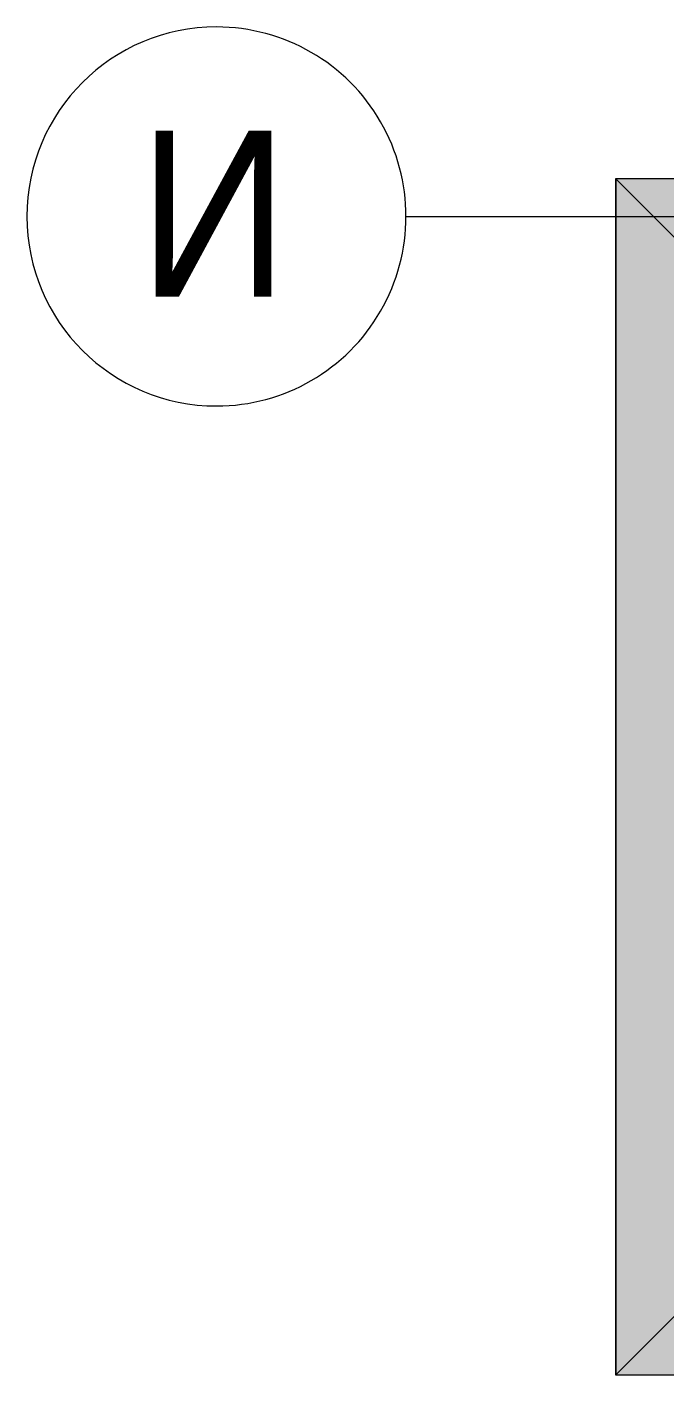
# Model space of a CAD drawing. Header units: millimetres. Extents: x 81382 to 274764, y -8553 to 29000.
# Drawn here: x 139129 to 145853, y 14773 to 29000 of the extents above; entities that cross this region are included whole.
import ezdxf

# ---------------------------------------------------------------- set-up
doc = ezdxf.new("R2010")
doc.units = ezdxf.units.MM
doc.layers.add('A-DETL-2', color=9, linetype='Continuous', lineweight=5, true_color=0x808080)
doc.layers.add('A-GENM-4', color=7, linetype='Continuous', lineweight=5, true_color=0x737373)
doc.layers.add('A-DETL-GENF-3', color=7, linetype='Continuous', lineweight=9, true_color=0xc0c0c0, transparency=0.4)
for name, color, linetype, lineweight in [('A-GENM-3', 7, 'Continuous', 5), ('Оси', 7, 'Continuous', 9), ('Оси-1', 7, 'Continuous', 20)]:
    doc.layers.add(name, color=color, linetype=linetype, lineweight=lineweight)
doc.styles.add('Arial_1', font='arial.ttf', dxfattribs={"width": 0.9, "height": 1750})

# ---------------------------------------------------------------- blocks, each defined once
blk = doc.blocks.new('парапет1 - парапет-18629556-3_9_3_птичка')
at = {"layer": 'A-GENM-3'}
for p, q in [((-2411, 27400), (33928, 27400)), ((-2411, 14773), (-2411, 27400)), ((-268, 14773), (-2411, 14773))]:
    blk.add_line(p, q, dxfattribs=at)
at = {"layer": 'A-GENM-4'}
for p, q in [((-2409, 27398), (-1702, 26691)), ((-2409, 14775), (-1702, 15482))]:
    blk.add_line(p, q, dxfattribs=at)
blk = doc.blocks.new('Ось сетки - D8-29747960-3_9_3_птичка')
at = {"layer": 'Оси-1'}
for start, end in [(360, 180), (180, 360)]:
    blk.add_arc((0, 0), 4, start, end, dxfattribs=at)

msp = doc.modelspace()

# ---------------------------------------------------------------- hatches: boundary and pattern name
at = {"layer": 'A-DETL-GENF-3'}
msp.add_hatch(color=256, dxfattribs=at).paths.add_polyline_path([(146826, 14774.9), (147485.8, 14774.9), (147485.8, 15358), (186513.8, 15358), (186513.8, 23888.3), (181681.8, 23888.3), (181681.8, 27398.1), (145344.7, 27398.1), (145344.7, 14774.9), (146359.9, 14774.9)])

# ---------------------------------------------------------------- linework, layer by layer
at = {"layer": 'A-DETL-2'}
for p, q in [((181681.8, 27398.1), (145344.7, 27398.1)), ((145344.7, 27398.1), (145344.7, 14774.9)), ((145344.7, 14774.9), (147485.8, 14774.9))]:
    msp.add_line(p, q, dxfattribs=at)
at = {"layer": 'Оси'}
msp.add_line((143129.5, 27000), (155629.5, 27000), dxfattribs=at)

# ---------------------------------------------------------------- block references
at = {"layer": 'A-GENM-3'}
msp.add_blockref('парапет1 - парапет-18629556-3_9_3_птичка', (147753.8, 0), dxfattribs=at)
at = {"layer": 'Оси-1', "xscale": 499.9999999999995, "yscale": 499.9999999999995, "zscale": 499.9999999999995, "rotation": 269.9999999999995}
msp.add_blockref('Ось сетки - D8-29747960-3_9_3_птичка', (141129.5, 27000), dxfattribs=at)

# ---------------------------------------------------------------- texts
at = {"layer": 'Оси', "insert": (140307.1, 27905.2), "char_height": 1750, "width": 1948.101, "attachment_point": 1, "style": 'Arial_1'}
msp.add_mtext('\\fArial|b0|i0|c204|p34|;\\W.9;И', dxfattribs=at)

doc.saveas('drawing.dxf')
